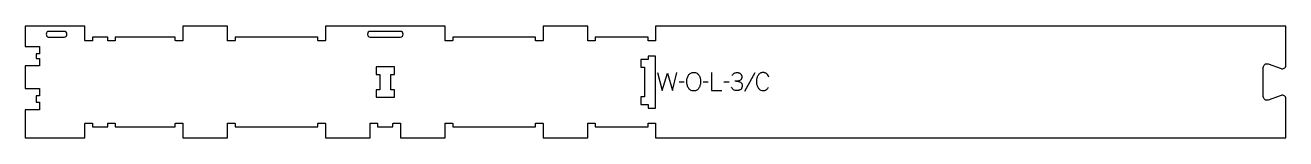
# Model space of a CAD drawing. Extents: x 0 to 2100, y 0 to 186.
import ezdxf

# ---------------------------------------------------------------- set-up
doc = ezdxf.new("R2010")
doc.units = 0
for name, color, linetype in [('1_ANYTOOL_1MMDEEP_LABELS_S', 2, 'CONTINUOUS'), ('3_ANYTOOL_CUTTHROUGH_INSID', 4, 'CONTINUOUS'), ('4_ANYTOOL_CUTTHROUGH_OUTSI', 5, 'CONTINUOUS')]:
    doc.layers.add(name, color=color, linetype=linetype)

msp = doc.modelspace()

# ---------------------------------------------------------------- linework, layer by layer
at = {"layer": '1_ANYTOOL_1MMDEEP_LABELS_S'}
for p, q in [((1215.135116, 107.943375), (1197.949402, 77.171946)), ((1097.706545, 92.300518), (1088.920831, 92.214804)), ((1137.735116, 92.300518), (1128.949402, 92.214804)), ((1172.620831, 92.300518), (1163.835116, 92.214804))]:
    msp.add_line(p, q, dxfattribs=at)
for points in [[(1053.349402, 108.414804), (1061.063688, 78.414804), (1069.506545, 107.514804), (1077.992259, 78.414804), (1085.492259, 108.414804)], [(1142.877974, 108.414804), (1142.877974, 78.414804), (1159.977974, 78.414804)]]:
    msp.add_lwpolyline(points, dxfattribs=at)
msp.add_lwpolyline([(1113.777974, 108.757661, -0.064784), (1116.451929, 108.40974, -0.088904), (1118.877974, 107.279089, -0.05419), (1120.800538, 105.586959, -0.051179), (1122.327974, 103.529089, -0.041653), (1123.510173, 101.100317, -0.036749), (1124.299402, 98.514804, -0.024892), (1124.757181, 95.895541, -0.030823), (1124.920831, 93.243375, -0.034269), (1124.744311, 90.670878, -0.031918), (1124.229759, 88.143375, -0.031725), (1123.341572, 85.533978, -0.026303), (1122.156545, 83.043375, -0.058719), (1120.632764, 80.881628, -0.077745), (1118.594045, 79.218375, -0.077243), (1116.107057, 78.239538, -0.055252), (1113.435116, 77.943375, -0.054051), (1110.681191, 78.241954, -0.077615), (1108.115474, 79.239804, -0.078558), (1106.0404, 80.926877, -0.060481), (1104.499402, 83.129089, -0.02629), (1103.312742, 85.668309, -0.031299), (1102.426188, 88.325518, -0.031469), (1101.911149, 90.912334, -0.033416), (1101.735116, 93.543375, -0.032847), (1101.913794, 96.260324, -0.035049), (1102.458331, 98.927304, -0.03503), (1103.374304, 101.504343, -0.032231), (1104.627974, 103.936232, -0.062518), (1106.249862, 106.003327, -0.074052), (1108.361902, 107.552304, -0.072322), (1110.988755, 108.483195, -0.049083)], format="xyb", close=True, dxfattribs=at)
for points in [[(1177.592259, 103.486232, -0.060092), (1178.980476, 105.572366, -0.080583), (1180.881545, 107.182661, -0.079919), (1183.237611, 108.130426, -0.055798), (1185.777974, 108.414804, -0.035013), (1187.333874, 108.305716, -0.047512), (1188.847616, 107.943375, -0.048382), (1190.137042, 107.357335, -0.050886), (1191.285116, 106.529089, -0.060051), (1192.21102, 105.482301, -0.058597), (1192.865474, 104.246946, -0.056917), (1193.261603, 102.736031, -0.03878), (1193.363688, 101.171946, -0.02544), (1193.300672, 99.934229, -0.041152), (1193.074402, 98.718375, -0.042175), (1192.730589, 97.778104, -0.059142), (1192.206545, 96.929089, -0.068767), (1190.915849, 95.696595, -0.072211), (1189.335116, 94.871946, -0.043093), (1187.508005, 94.404354, -0.035742), (1185.627974, 94.229089, -0.002283), (1183.774509, 94.197697, -0.003092), (1181.920831, 94.186232)], [(1238.749402, 100.914804, 0.059291), (1237.213241, 103.84422, 0.066881), (1234.999402, 106.293375, 0.04529), (1233.682416, 107.217252, 0.046757), (1232.219045, 107.884446, 0.04633), (1230.579133, 108.288778, 0.037303), (1228.892259, 108.414804, 0.054828), (1226.386619, 108.139218, 0.073548), (1224.044045, 107.241589, 0.073729), (1222.074723, 105.713356, 0.056205), (1220.556545, 103.721946, 0.033355), (1219.335376, 101.332071, 0.034965), (1218.451188, 98.798732, 0.034911), (1217.92116, 96.130725, 0.031589), (1217.749402, 93.414804, 0.032085), (1217.923905, 90.698175, 0.035383), (1218.461902, 88.030875, 0.035431), (1219.360391, 85.495718, 0.033598), (1220.599402, 83.107661, 0.058628), (1222.161603, 81.106776, 0.073381), (1224.183331, 79.588018, 0.072539), (1226.629304, 78.686964, 0.05208), (1229.235116, 78.414804, 0.033243), (1230.676491, 78.51074, 0.042283), (1232.085116, 78.821946, 0.042766), (1233.327813, 79.329036, 0.044269), (1234.463688, 80.043375, 0.055485), (1236.475483, 81.958276, 0.045948), (1238.063688, 84.243375)], [(1184.706545, 94.186232, -0.052004), (1188.039627, 93.67343, -0.057563), (1191.177974, 92.450518, -0.070633), (1192.45251, 91.525914, -0.079113), (1193.395831, 90.270161, -0.075641), (1193.972619, 88.615303, -0.046128), (1194.135116, 86.857661, -0.033924), (1194.00152, 84.890886, -0.057836), (1193.513688, 82.989804, -0.060832), (1192.75471, 81.560829, -0.072757), (1191.649402, 80.386232, -0.05358), (1190.25481, 79.505151, -0.043301), (1188.713688, 78.907661, -0.042335), (1186.8152, 78.525411, -0.028525), (1184.877974, 78.414804, -0.059964), (1182.166472, 78.741162, -0.089395), (1179.692259, 79.839804, -0.089624), (1177.768092, 81.72425, -0.061164), (1176.477974, 84.114804)]]:
    msp.add_lwpolyline(points, format="xyb", dxfattribs=at)
at = {"layer": '3_ANYTOOL_CUTTHROUGH_INSID'}
for points in [[(64.75, 177), (39.009651, 177, 0.12263), (37.35456, 176.587875, 0.106401), (36.040385, 175.480762, 0.09127), (35.253336, 173.956608, 0.148392), (35.253336, 170.543392, 0.09127), (36.040385, 169.019238, 0.106401), (37.35456, 167.912125, 0.12263), (39.009651, 167.5), (64.75, 167.5, 1)], [(574.75, 177, 1), (574.75, 167.5), (624.75, 167.5, 1), (624.75, 177)]]:
    msp.add_lwpolyline(points, format="xyb", close=True, dxfattribs=at)
for points in [[(1049.75, 135.955747), (1037.5, 135.955747), (1037.5, 129.955747), (1025.5, 129.955747), (1025.5, 117.455747), (1031.5, 117.455747), (1031.5, 67.955747), (1025.5, 67.955747), (1025.5, 55.455747), (1037.5, 55.455747), (1037.5, 49.455747), (1050, 49.455747), (1050, 135.955747)], [(590.5, 79.955747), (584.5, 79.955747), (584.5, 67.455747), (615, 67.455747), (615, 79.955747), (609, 79.955747), (609, 105.455747), (615, 105.455747), (615, 117.955747), (584.5, 117.955747), (584.5, 105.455747), (590.5, 105.455747)]]:
    msp.add_lwpolyline(points, close=True, dxfattribs=at)
at = {"layer": '4_ANYTOOL_CUTTHROUGH_OUTSI'}
msp.add_lwpolyline([(2099.5, 65.136954, 0.522099), (2091.757367, 70.530646), (2070.060856, 62.515139, -0.015611), (2070.046055, 62.51019, -0.237077), (2064.519461, 63.482275, -0.237079), (2062.000277, 68.496604), (2061.999821, 117.002689, -0.237079), (2064.519006, 122.017021, -0.237079), (2070.045746, 122.989104, -0.015604), (2070.060541, 122.984157), (2091.757458, 114.968914, 0.522094), (2099.5, 120.36264), (2099.5, 185.5), (1949.75, 185.5), (1349.75, 185.5), (1050, 185.5), (1050, 161.75, -0.414214), (1049.75, 161.5), (1037.75, 161.5, -0.414214), (1037.5, 161.75), (1037.5, 167.5), (949.5, 167.5), (949.5, 161.75, -0.414214), (949.25, 161.5), (937.25, 161.5, -0.414214), (937, 161.75), (937, 185.5), (862.5, 185.5), (862.5, 161.75, -0.414214), (862.25, 161.5), (850.25, 161.5, -0.414214), (850, 161.75), (850, 167.5), (712, 167.5), (712, 161.75, -0.414214), (711.75, 161.5), (699.75, 161.5, -0.414214), (699.5, 161.75), (699.5, 185.5), (500, 185.5), (500, 161.75, -0.414214), (499.75, 161.5), (487.75, 161.5, -0.414214), (487.5, 161.75), (487.5, 167.5), (349.5, 167.5), (349.5, 161.75, -0.414214), (349.25, 161.5), (337.25, 161.5, -0.414214), (337, 161.75), (337, 185.5), (262.5, 185.5), (262.5, 161.75, -0.414214), (262.25, 161.5), (250.25, 161.5, -0.414214), (250, 161.75), (250, 167.5), (150, 167.5), (150, 161.75, -0.414214), (149.75, 161.5), (137.75, 161.5, -0.414214), (137.5, 161.75), (137.5, 167.5), (112, 167.5), (112, 161.75, -0.414214), (111.75, 161.5), (99.75, 161.5, -0.414214), (99.5, 161.75), (99.5, 185.5), (0, 185.5), (0, 152), (23.75, 152, -0.414214), (24, 151.75), (24, 139.75, -0.414214), (23.75, 139.5), (18, 139.5), (18, 131.911), (23.75, 131.911, -0.414214), (24, 131.661), (24, 119.661, -0.414214), (23.75, 119.411), (0, 119.411), (0, 82), (23.75, 82, -0.414214), (24, 81.75), (24, 69.75, -0.414214), (23.75, 69.5), (18, 69.5), (18, 59), (23.75, 59, -0.414214), (24, 58.75), (24, 46.75, -0.414214), (23.75, 46.5), (0, 46.5), (0, 0), (99.5, 0), (99.5, 23.75, -0.414214), (99.75, 24), (111.75, 24, -0.414214), (112, 23.75), (112, 18), (137.5, 18), (137.5, 23.75, -0.414214), (137.75, 24), (149.75, 24, -0.414214), (150, 23.75), (150, 18), (250, 18), (250, 23.75, -0.414214), (250.25, 24), (262.25, 24, -0.414214), (262.5, 23.75), (262.5, 0), (337, 0), (337, 23.75, -0.414214), (337.25, 24), (349.25, 24, -0.414214), (349.5, 23.75), (349.5, 18), (487.5, 18), (487.5, 23.75, -0.414214), (487.75, 24), (499.75, 24, -0.414214), (500, 23.75), (500, 0), (574.5, 0), (574.5, 23.75, -0.414214), (574.75, 24), (586.75, 24, -0.414214), (587, 23.75), (587, 18), (612.5, 18), (612.5, 23.75, -0.414214), (612.75, 24), (624.75, 24, -0.414214), (625, 23.75), (625, 0), (699.5, 0), (699.5, 23.75, -0.414214), (699.75, 24), (711.75, 24, -0.414214), (712, 23.75), (712, 18), (749.75, 18), (850, 18), (850, 23.75, -0.414214), (850.25, 24), (862.25, 24, -0.414214), (862.5, 23.75), (862.5, 0), (937, 0), (937, 23.75, -0.414214), (937.25, 24), (949.25, 24, -0.414214), (949.5, 23.75), (949.5, 18), (1037.5, 18), (1037.5, 23.75, -0.414214), (1037.75, 24), (1049.75, 24, -0.414214), (1050, 23.75), (1050, 0), (1349.75, 0), (1649.75, 0), (1949.75, 0), (2099.5, 0)], format="xyb", close=True, dxfattribs=at)

doc.saveas('drawing.dxf')
